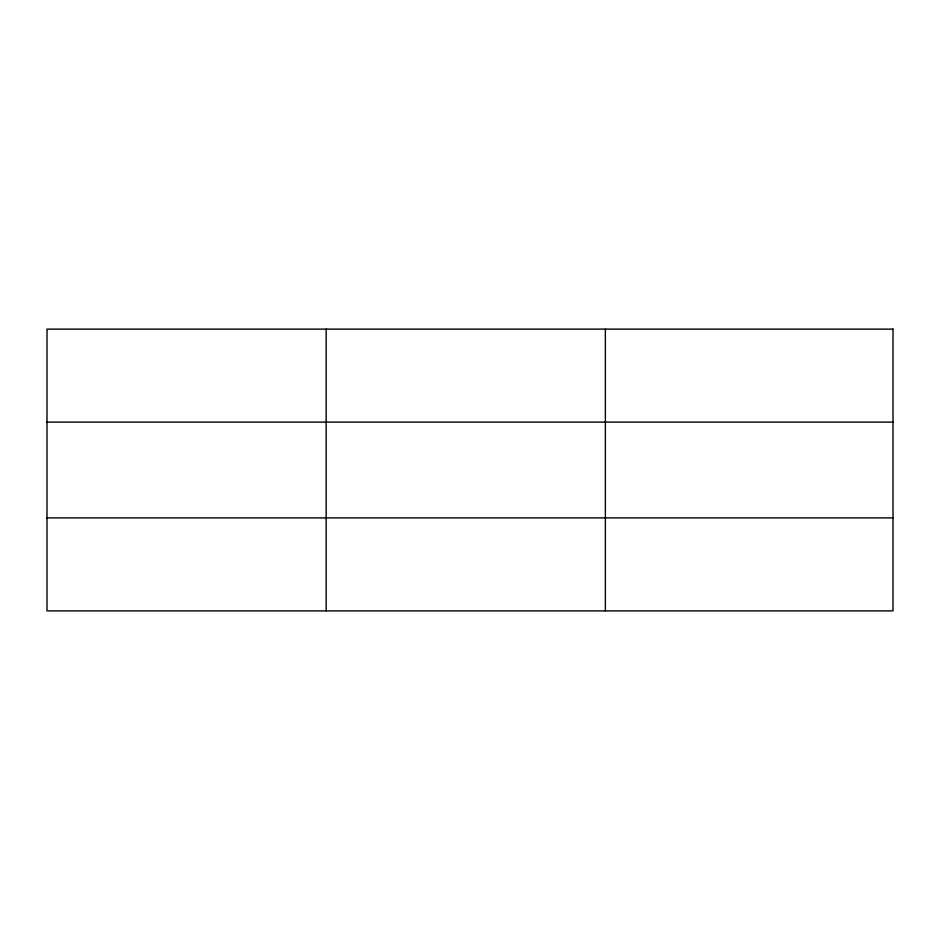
<?xml version="1.0" encoding="UTF-8"?>
<svg xmlns="http://www.w3.org/2000/svg" width="940" height="940" viewBox="0 0 940 940"><rect width="100%" height="100%" fill="white"/><g stroke="black" fill="none" stroke-linecap="round" stroke-linejoin="round"><path stroke-width="1.41" d="M326.18 610.883L326.18 329.118M605.36 610.883L605.36 329.118M47 422.107L893 422.107M47 517.893L893 517.893M893 329.118L893 610.883L47 610.883L47 329.118L893 329.118"/></g></svg>
